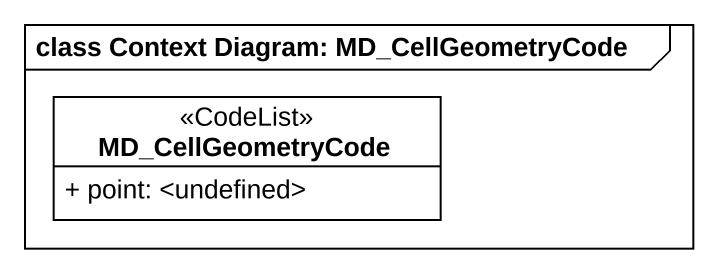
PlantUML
@startuml
mainframe class Context Diagram: MD_CellGeometryCode
hide circle
hide empty members
skinparam classAttributeIconSize 0
class MD_CellGeometryCode <<CodeList>> #FFFFFF {
  + point: <undefined>
}
@enduml
